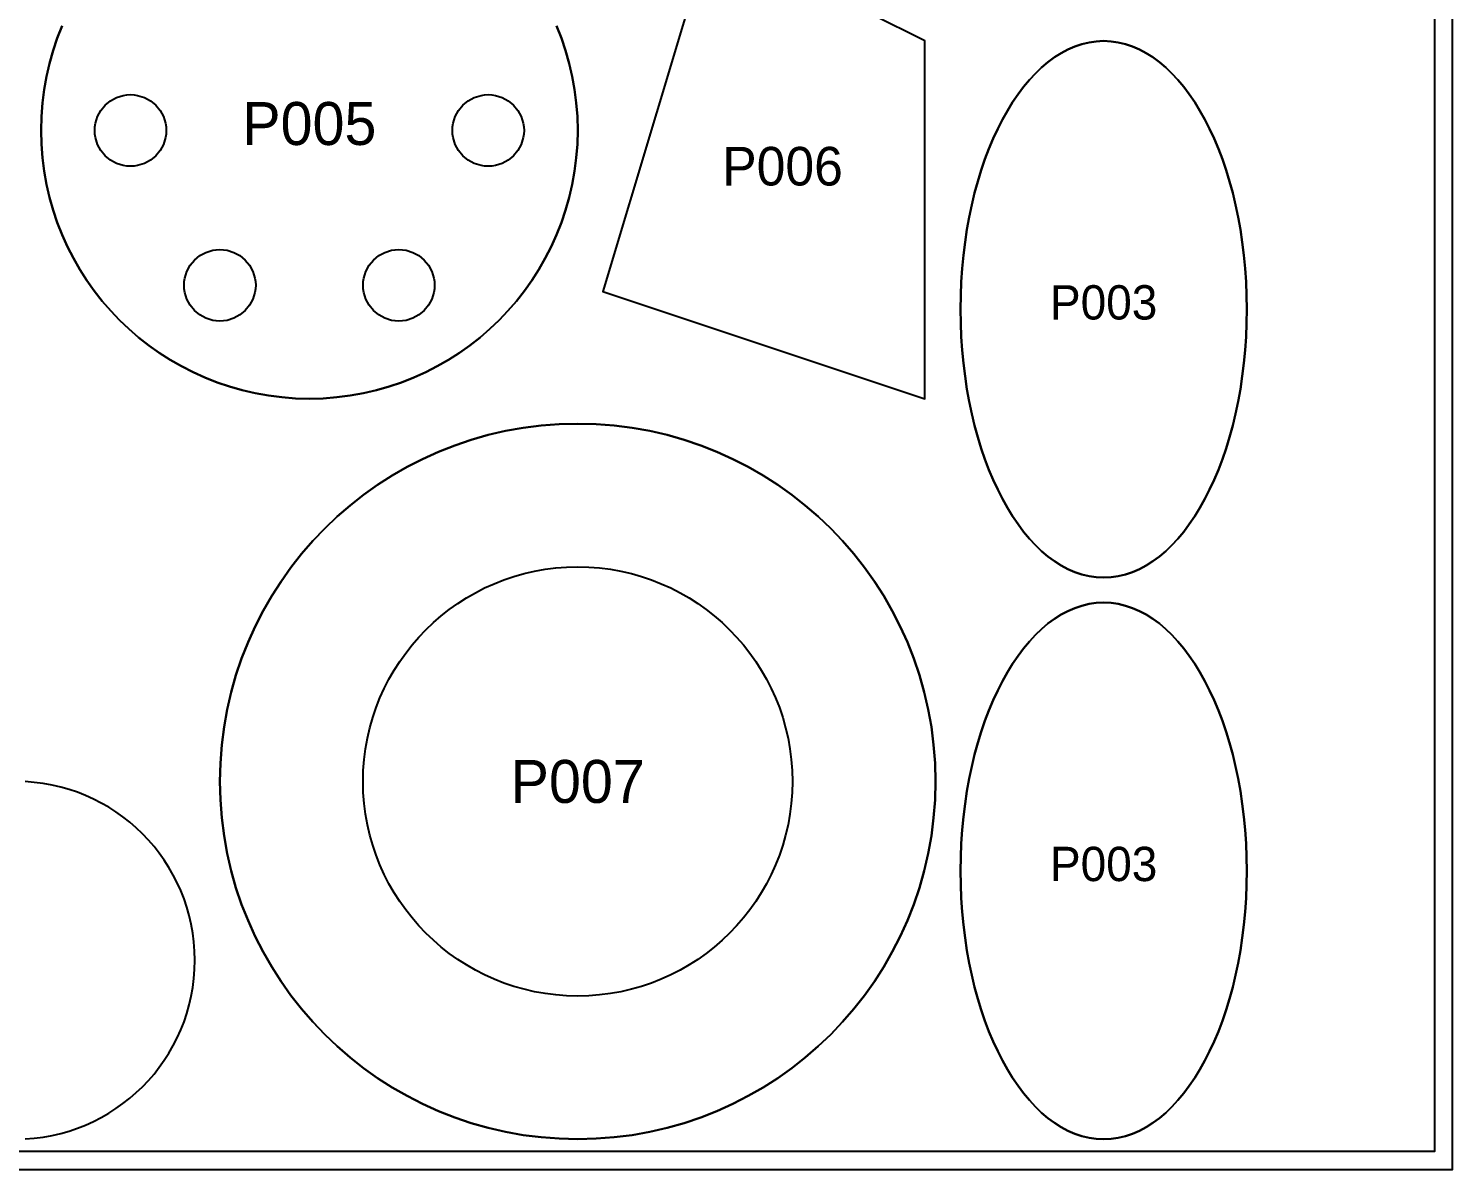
# Model space of a CAD drawing. Header units: millimetres. Extents: x 0 to 1220, y 0 to 2506.
# Drawn here: x 424 to 1220, y 0 to 638 of the extents above; entities that cross this region are included whole.
import ezdxf
from ezdxf.enums import TextEntityAlignment as Align

# ---------------------------------------------------------------- set-up
doc = ezdxf.new("R2010")
doc.units = ezdxf.units.MM
for name, color, linetype in [('CNC_BOUNDARY', 1, 'Continuous'), ('CUT', 7, 'Continuous'), ('ETCH', 2, 'Continuous'), ('OFFCUT', 4, 'Continuous')]:
    doc.layers.add(name, color=color, linetype=linetype)

msp = doc.modelspace()

# ---------------------------------------------------------------- linework, layer by layer
at = {"layer": 'CNC_BOUNDARY'}
msp.add_lwpolyline([(0, 0), (1220, 0), (1220, 2440), (0, 2440)], close=True, dxfattribs=at)
at = {"layer": 'CUT'}
for points in [[(925, 431), (925, 631), (805, 691), (745, 491), (925, 431)], [(1025, 631), (1029.1168, 630.8048), (1033.1795, 630.2256), (1037.1832, 629.2717), (1041.1228, 627.9525), (1044.9932, 626.2776), (1048.7896, 624.2563), (1052.5067, 621.898), (1056.1396, 619.2123), (1059.6833, 616.2084), (1063.1328, 612.8958), (1066.4829, 609.284), (1069.7288, 605.3824), (1072.8653, 601.2003), (1075.8874, 596.7473), (1078.7902, 592.0327), (1081.5685, 587.066), (1084.2174, 581.8566), (1086.7319, 576.4139), (1089.1068, 570.7474), (1091.3373, 564.8664), (1093.4181, 558.7805), (1095.3444, 552.4989), (1097.1111, 546.0312), (1098.7132, 539.3868), (1100.1456, 532.575), (1101.4034, 525.6054), (1102.4814, 518.4873), (1103.3747, 511.2302), (1104.0782, 503.8435), (1104.587, 496.3366), (1104.8959, 488.719), (1105, 481), (1104.8959, 473.281), (1104.587, 465.6634), (1104.0782, 458.1565), (1103.3747, 450.7698), (1102.4814, 443.5127), (1101.4034, 436.3946), (1100.1456, 429.425), (1098.7132, 422.6132), (1097.1111, 415.9688), (1095.3444, 409.5011), (1093.4181, 403.2195), (1091.3373, 397.1336), (1089.1068, 391.2526), (1086.7319, 385.5861), (1084.2174, 380.1434), (1081.5685, 374.934), (1078.7902, 369.9673), (1075.8874, 365.2527), (1072.8653, 360.7997), (1069.7288, 356.6176), (1066.4829, 352.716), (1063.1328, 349.1042), (1059.6833, 345.7916), (1056.1396, 342.7877), (1052.5067, 340.102), (1048.7896, 337.7437), (1044.9932, 335.7224), (1041.1228, 334.0475), (1037.1832, 332.7283), (1033.1795, 331.7744), (1029.1168, 331.1952), (1025, 331), (1020.8832, 331.1952), (1016.8205, 331.7744), (1012.8168, 332.7283), (1008.8772, 334.0475), (1005.0068, 335.7224), (1001.2104, 337.7437), (997.4933, 340.102), (993.8604, 342.7877), (990.3167, 345.7916), (986.8672, 349.1042), (983.5171, 352.716), (980.2712, 356.6176), (977.1347, 360.7997), (974.1126, 365.2527), (971.2098, 369.9673), (968.4315, 374.934), (965.7826, 380.1434), (963.2681, 385.5861), (960.8932, 391.2526), (958.6627, 397.1336), (956.5819, 403.2195), (954.6556, 409.5011), (952.8889, 415.9688), (951.2868, 422.6132), (949.8544, 429.425), (948.5966, 436.3946), (947.5186, 443.5127), (946.6253, 450.7698), (945.9218, 458.1565), (945.413, 465.6634), (945.1041, 473.281), (945, 481), (945.1041, 488.719), (945.413, 496.3366), (945.9218, 503.8435), (946.6253, 511.2302), (947.5186, 518.4873), (948.5966, 525.6054), (949.8544, 532.575), (951.2868, 539.3868), (952.8889, 546.0312), (954.6556, 552.4989), (956.5819, 558.7805), (958.6627, 564.8664), (960.8932, 570.7474), (963.2681, 576.4139), (965.7826, 581.8566), (968.4315, 587.066), (971.2098, 592.0327), (974.1126, 596.7473), (977.1347, 601.2003), (980.2712, 605.3824), (983.5171, 609.284), (986.8672, 612.8958), (990.3167, 616.2084), (993.8604, 619.2123), (997.4933, 621.898), (1001.2104, 624.2563), (1005.0068, 626.2776), (1008.8772, 627.9525), (1012.8168, 629.2717), (1016.8205, 630.2256), (1020.8832, 630.8048), (1025, 631)], [(501, 581), (500.8967, 578.9551), (500.5937, 576.9693), (499.4283, 573.2151), (497.5843, 569.8178), (495.1421, 566.8579), (492.1822, 564.4157), (488.7849, 562.5717), (485.0307, 561.4063), (483.0449, 561.1033), (481, 561), (478.9551, 561.1033), (476.9693, 561.4063), (473.2151, 562.5717), (469.8178, 564.4157), (466.8579, 566.8579), (464.4157, 569.8178), (462.5717, 573.2151), (461.4063, 576.9693), (461.1033, 578.9551), (461, 581), (461.1033, 583.0449), (461.4063, 585.0307), (462.5717, 588.7849), (464.4157, 592.1822), (466.8579, 595.1421), (469.8178, 597.5843), (473.2151, 599.4283), (476.9693, 600.5937), (478.9551, 600.8967), (481, 601), (483.0449, 600.8967), (485.0307, 600.5937), (488.7849, 599.4283), (492.1822, 597.5843), (495.1421, 595.1421), (497.5843, 592.1822), (499.4283, 588.7849), (500.5937, 585.0307), (500.8967, 583.0449), (501, 581)], [(701, 581), (700.8967, 578.9551), (700.5937, 576.9693), (699.4283, 573.2151), (697.5843, 569.8178), (695.1421, 566.8579), (692.1822, 564.4157), (688.7849, 562.5717), (685.0307, 561.4063), (683.0449, 561.1033), (681, 561), (678.9551, 561.1033), (676.9693, 561.4063), (673.2151, 562.5717), (669.8178, 564.4157), (666.8579, 566.8579), (664.4157, 569.8178), (662.5717, 573.2151), (661.4063, 576.9693), (661.1033, 578.9551), (661, 581), (661.1033, 583.0449), (661.4063, 585.0307), (662.5717, 588.7849), (664.4157, 592.1822), (666.8579, 595.1421), (669.8178, 597.5843), (673.2151, 599.4283), (676.9693, 600.5937), (678.9551, 600.8967), (681, 601), (683.0449, 600.8967), (685.0307, 600.5937), (688.7849, 599.4283), (692.1822, 597.5843), (695.1421, 595.1421), (697.5843, 592.1822), (699.4283, 588.7849), (700.5937, 585.0307), (700.8967, 583.0449), (701, 581)], [(551, 494.3975), (550.8967, 492.3526), (550.5937, 490.3668), (549.4283, 486.6126), (547.5843, 483.2153), (545.1421, 480.2553), (542.1822, 477.8131), (538.7849, 475.9692), (535.0307, 474.8038), (533.0449, 474.5007), (531, 474.3975), (528.9551, 474.5007), (526.9693, 474.8038), (523.2151, 475.9692), (519.8178, 477.8131), (516.8579, 480.2553), (514.4157, 483.2153), (512.5717, 486.6126), (511.4063, 490.3668), (511.1033, 492.3526), (511, 494.3975), (511.1033, 496.4423), (511.4063, 498.4282), (512.5717, 502.1824), (514.4157, 505.5796), (516.8579, 508.5396), (519.8178, 510.9818), (523.2151, 512.8258), (526.9693, 513.9911), (528.9551, 514.2942), (531, 514.3975), (533.0449, 514.2942), (535.0307, 513.9911), (538.7849, 512.8258), (542.1822, 510.9818), (545.1421, 508.5396), (547.5843, 505.5796), (549.4283, 502.1824), (550.5937, 498.4282), (550.8967, 496.4423), (551, 494.3975)], [(651, 494.3975), (650.8967, 492.3526), (650.5937, 490.3668), (649.4283, 486.6126), (647.5843, 483.2153), (645.1421, 480.2553), (642.1822, 477.8131), (638.7849, 475.9692), (635.0307, 474.8038), (633.0449, 474.5007), (631, 474.3975), (628.9551, 474.5007), (626.9693, 474.8038), (623.2151, 475.9692), (619.8178, 477.8131), (616.8579, 480.2553), (614.4157, 483.2153), (612.5717, 486.6126), (611.4063, 490.3668), (611.1033, 492.3526), (611, 494.3975), (611.1033, 496.4423), (611.4063, 498.4282), (612.5717, 502.1824), (614.4157, 505.5796), (616.8579, 508.5396), (619.8178, 510.9818), (623.2151, 512.8258), (626.9693, 513.9911), (628.9551, 514.2942), (631, 514.3975), (633.0449, 514.2942), (635.0307, 513.9911), (638.7849, 512.8258), (642.1822, 510.9818), (645.1421, 508.5396), (647.5843, 505.5796), (649.4283, 502.1824), (650.5937, 498.4282), (650.8967, 496.4423), (651, 494.3975)], [(931, 217), (930.7398, 206.708), (929.9674, 196.5512), (928.6956, 186.542), (926.9367, 176.693), (924.7035, 167.0169), (922.0084, 157.5261), (918.8641, 148.2333), (915.283, 139.151), (911.2778, 130.2917), (906.8611, 121.6681), (902.0453, 113.2927), (896.8431, 105.1781), (891.2671, 97.3368), (885.3297, 89.7814), (879.0436, 82.5245), (872.4214, 75.5786), (865.4755, 68.9564), (858.2186, 62.6703), (850.6632, 56.7329), (842.8219, 51.1569), (834.7073, 45.9547), (826.3319, 41.1389), (817.7083, 36.7222), (808.849, 32.717), (799.7667, 29.1359), (790.4739, 25.9916), (780.9831, 23.2965), (771.307, 21.0633), (761.458, 19.3044), (751.4488, 18.0326), (741.292, 17.2602), (731, 17), (720.708, 17.2602), (710.5512, 18.0326), (700.542, 19.3044), (690.693, 21.0633), (681.0169, 23.2965), (671.5261, 25.9916), (662.2333, 29.1359), (653.151, 32.717), (644.2917, 36.7222), (635.6681, 41.1389), (627.2927, 45.9547), (619.1781, 51.1569), (611.3368, 56.7329), (603.7814, 62.6703), (596.5245, 68.9564), (589.5786, 75.5786), (582.9564, 82.5245), (576.6703, 89.7814), (570.7329, 97.3368), (565.1569, 105.1781), (559.9547, 113.2927), (555.1389, 121.6681), (550.7222, 130.2917), (546.717, 139.151), (543.1359, 148.2333), (539.9916, 157.5261), (537.2965, 167.0169), (535.0633, 176.693), (533.3044, 186.542), (532.0326, 196.5512), (531.2602, 206.708), (531, 217), (531.2602, 227.292), (532.0326, 237.4488), (533.3044, 247.458), (535.0633, 257.307), (537.2965, 266.9831), (539.9916, 276.4739), (543.1359, 285.7667), (546.717, 294.849), (550.7222, 303.7083), (555.1389, 312.3319), (559.9547, 320.7073), (565.1569, 328.8219), (570.7329, 336.6632), (576.6703, 344.2186), (582.9564, 351.4755), (589.5786, 358.4214), (596.5245, 365.0436), (603.7814, 371.3297), (611.3368, 377.2671), (619.1781, 382.8431), (627.2927, 388.0453), (635.6681, 392.8611), (644.2917, 397.2778), (653.151, 401.283), (662.2333, 404.8641), (671.5261, 408.0084), (681.0169, 410.7035), (690.693, 412.9367), (700.542, 414.6956), (710.5512, 415.9674), (720.708, 416.7398), (731, 417), (741.292, 416.7398), (751.4488, 415.9674), (761.458, 414.6956), (771.307, 412.9367), (780.9831, 410.7035), (790.4739, 408.0084), (799.7667, 404.8641), (808.849, 401.283), (817.7083, 397.2778), (826.3319, 392.8611), (834.7073, 388.0453), (842.8219, 382.8431), (850.6632, 377.2671), (858.2186, 371.3297), (865.4755, 365.0436), (872.4214, 358.4214), (879.0436, 351.4755), (885.3297, 344.2186), (891.2671, 336.6632), (896.8431, 328.8219), (902.0453, 320.7073), (906.8611, 312.3319), (911.2778, 303.7083), (915.283, 294.849), (918.8641, 285.7667), (922.0084, 276.4739), (924.7035, 266.9831), (926.9367, 257.307), (928.6956, 247.458), (929.9674, 237.4488), (930.7398, 227.292), (931, 217)], [(851, 217), (850.8439, 210.8248), (850.3805, 204.7307), (849.6173, 198.7252), (848.562, 192.8158), (847.2221, 187.0101), (845.605, 181.3157), (843.7184, 175.74), (841.5698, 170.2906), (839.1667, 164.975), (836.5166, 159.8009), (833.6272, 154.7756), (830.5059, 149.9069), (827.1603, 145.2021), (823.5978, 140.6689), (819.8262, 136.3147), (815.8528, 132.1472), (811.6853, 128.1738), (807.3311, 124.4022), (802.7979, 120.8397), (798.0931, 117.4941), (793.2244, 114.3728), (788.1991, 111.4834), (783.025, 108.8333), (777.7094, 106.4302), (772.26, 104.2816), (766.6843, 102.395), (760.9899, 100.7779), (755.1842, 99.438), (749.2748, 98.3827), (743.2693, 97.6195), (737.1752, 97.1561), (731, 97), (724.8248, 97.1561), (718.7307, 97.6195), (712.7252, 98.3827), (706.8158, 99.438), (701.0101, 100.7779), (695.3157, 102.395), (689.74, 104.2816), (684.2906, 106.4302), (678.975, 108.8333), (673.8009, 111.4834), (668.7756, 114.3728), (663.9069, 117.4941), (659.2021, 120.8397), (654.6689, 124.4022), (650.3147, 128.1738), (646.1472, 132.1472), (642.1738, 136.3147), (638.4022, 140.6689), (634.8397, 145.2021), (631.4941, 149.9069), (628.3728, 154.7756), (625.4834, 159.8009), (622.8333, 164.975), (620.4302, 170.2906), (618.2816, 175.74), (616.395, 181.3157), (614.7779, 187.0101), (613.438, 192.8158), (612.3827, 198.7252), (611.6195, 204.7307), (611.1561, 210.8248), (611, 217), (611.1561, 223.1752), (611.6195, 229.2693), (612.3827, 235.2748), (613.438, 241.1842), (614.7779, 246.9899), (616.395, 252.6843), (618.2816, 258.26), (620.4302, 263.7094), (622.8333, 269.025), (625.4834, 274.1991), (628.3728, 279.2244), (631.4941, 284.0931), (634.8397, 288.7979), (638.4022, 293.3311), (642.1738, 297.6853), (646.1472, 301.8528), (650.3147, 305.8262), (654.6689, 309.5978), (659.2021, 313.1603), (663.9069, 316.5059), (668.7756, 319.6272), (673.8009, 322.5166), (678.975, 325.1667), (684.2906, 327.5698), (689.74, 329.7184), (695.3157, 331.605), (701.0101, 333.2221), (706.8158, 334.562), (712.7252, 335.6173), (718.7307, 336.3805), (724.8248, 336.8439), (731, 337), (737.1752, 336.8439), (743.2693, 336.3805), (749.2748, 335.6173), (755.1842, 334.562), (760.9899, 333.2221), (766.6843, 331.605), (772.26, 329.7184), (777.7094, 327.5698), (783.025, 325.1667), (788.1991, 322.5166), (793.2244, 319.6272), (798.0931, 316.5059), (802.7979, 313.1603), (807.3311, 309.5978), (811.6853, 305.8262), (815.8528, 301.8528), (819.8262, 297.6853), (823.5978, 293.3311), (827.1603, 288.7979), (830.5059, 284.0931), (833.6272, 279.2244), (836.5166, 274.1991), (839.1667, 269.025), (841.5698, 263.7094), (843.7184, 258.26), (845.605, 252.6843), (847.2221, 246.9899), (848.562, 241.1842), (849.6173, 235.2748), (850.3805, 229.2693), (850.8439, 223.1752), (851, 217)], [(1025, 317), (1029.1168, 316.8048), (1033.1795, 316.2256), (1037.1832, 315.2717), (1041.1228, 313.9525), (1044.9932, 312.2776), (1048.7896, 310.2563), (1052.5067, 307.898), (1056.1396, 305.2123), (1059.6833, 302.2084), (1063.1328, 298.8958), (1066.4829, 295.284), (1069.7288, 291.3824), (1072.8653, 287.2003), (1075.8874, 282.7473), (1078.7902, 278.0327), (1081.5685, 273.066), (1084.2174, 267.8566), (1086.7319, 262.4139), (1089.1068, 256.7474), (1091.3373, 250.8664), (1093.4181, 244.7805), (1095.3444, 238.4989), (1097.1111, 232.0312), (1098.7132, 225.3868), (1100.1456, 218.575), (1101.4034, 211.6054), (1102.4814, 204.4873), (1103.3747, 197.2302), (1104.0782, 189.8435), (1104.587, 182.3366), (1104.8959, 174.719), (1105, 167), (1104.8959, 159.281), (1104.587, 151.6634), (1104.0782, 144.1565), (1103.3747, 136.7698), (1102.4814, 129.5127), (1101.4034, 122.3946), (1100.1456, 115.425), (1098.7132, 108.6132), (1097.1111, 101.9688), (1095.3444, 95.5011), (1093.4181, 89.2195), (1091.3373, 83.1336), (1089.1068, 77.2526), (1086.7319, 71.5861), (1084.2174, 66.1434), (1081.5685, 60.934), (1078.7902, 55.9673), (1075.8874, 51.2527), (1072.8653, 46.7997), (1069.7288, 42.6176), (1066.4829, 38.716), (1063.1328, 35.1042), (1059.6833, 31.7916), (1056.1396, 28.7877), (1052.5067, 26.102), (1048.7896, 23.7437), (1044.9932, 21.7224), (1041.1228, 20.0475), (1037.1832, 18.7283), (1033.1795, 17.7744), (1029.1168, 17.1952), (1025, 17), (1020.8832, 17.1952), (1016.8205, 17.7744), (1012.8168, 18.7283), (1008.8772, 20.0475), (1005.0068, 21.7224), (1001.2104, 23.7437), (997.4933, 26.102), (993.8604, 28.7877), (990.3167, 31.7916), (986.8672, 35.1042), (983.5171, 38.716), (980.2712, 42.6176), (977.1347, 46.7997), (974.1126, 51.2527), (971.2098, 55.9673), (968.4315, 60.934), (965.7826, 66.1434), (963.2681, 71.5861), (960.8932, 77.2526), (958.6627, 83.1336), (956.5819, 89.2195), (954.6556, 95.5011), (952.8889, 101.9688), (951.2868, 108.6132), (949.8544, 115.425), (948.5966, 122.3946), (947.5186, 129.5127), (946.6253, 136.7698), (945.9218, 144.1565), (945.413, 151.6634), (945.1041, 159.281), (945, 167), (945.1041, 174.719), (945.413, 182.3366), (945.9218, 189.8435), (946.6253, 197.2302), (947.5186, 204.4873), (948.5966, 211.6054), (949.8544, 218.575), (951.2868, 225.3868), (952.8889, 232.0312), (954.6556, 238.4989), (956.5819, 244.7805), (958.6627, 250.8664), (960.8932, 256.7474), (963.2681, 262.4139), (965.7826, 267.8566), (968.4315, 273.066), (971.2098, 278.0327), (974.1126, 282.7473), (977.1347, 287.2003), (980.2712, 291.3824), (983.5171, 295.284), (986.8672, 298.8958), (990.3167, 302.2084), (993.8604, 305.2123), (997.4933, 307.898), (1001.2104, 310.2563), (1005.0068, 312.2776), (1008.8772, 313.9525), (1012.8168, 315.2717), (1016.8205, 316.2256), (1020.8832, 316.8048), (1025, 317)]]:
    msp.add_lwpolyline(points, close=True, dxfattribs=at)
for points in [[(719.2123, 639.3868), (721.898, 632.575), (724.2563, 625.6054), (726.2776, 618.4873), (727.9525, 611.2302), (729.2717, 603.8435), (730.2256, 596.3366), (730.8048, 588.719), (731, 581), (731, 581), (730.8048, 573.281), (730.2256, 565.6634), (729.2717, 558.1565), (727.9525, 550.7698), (726.2776, 543.5127), (724.2563, 536.3946), (721.898, 529.425), (719.2123, 522.6132), (716.2084, 515.9688), (712.8958, 509.5011), (709.284, 503.2195), (705.3824, 497.1336), (701.2003, 491.2526), (696.7473, 485.5861), (692.0327, 480.1434), (687.066, 474.934), (681.8566, 469.9673), (676.4139, 465.2527), (670.7474, 460.7997), (664.8664, 456.6176), (658.7805, 452.716), (652.4989, 449.1042), (646.0312, 445.7916), (639.3868, 442.7877), (632.575, 440.102), (625.6054, 437.7437), (618.4873, 435.7224), (611.2302, 434.0475), (603.8435, 432.7283), (596.3366, 431.7744), (588.719, 431.1952), (581, 431), (573.281, 431.1952), (565.6634, 431.7744), (558.1565, 432.7283), (550.7698, 434.0475), (543.5127, 435.7224), (536.3946, 437.7437), (529.425, 440.102), (522.6132, 442.7877), (515.9688, 445.7916), (509.5011, 449.1042), (503.2195, 452.716), (497.1336, 456.6176), (491.2526, 460.7997), (485.5861, 465.2527), (480.1434, 469.9673), (474.934, 474.934), (469.9673, 480.1434), (465.2527, 485.5861), (460.7997, 491.2526), (456.6176, 497.1336), (452.716, 503.2195), (449.1042, 509.5011), (445.7916, 515.9688), (442.7877, 522.6132), (440.102, 529.425), (437.7437, 536.3946), (435.7224, 543.5127), (434.0475, 550.7698), (432.7283, 558.1565), (431.7744, 565.6634), (431.1952, 573.281), (431, 581), (431.1952, 588.719), (431.7744, 596.3366), (432.7283, 603.8435), (434.0475, 611.2302), (435.7224, 618.4873), (437.7437, 625.6054), (440.102, 632.575), (442.7877, 639.3868)], [(422.146, 17.1301), (427.2244, 17.5163), (432.229, 18.1522), (437.1535, 19.0316), (441.9916, 20.1483), (446.7369, 21.4958), (451.3834, 23.068), (455.9245, 24.8585), (460.3541, 26.8611), (464.6659, 29.0695), (468.8536, 31.4773), (472.911, 34.0784), (476.8316, 36.8665), (480.6093, 39.8351), (484.2377, 42.9782), (487.7107, 46.2893), (491.0218, 49.7623), (494.1649, 53.3907), (497.1335, 57.1684), (499.9216, 61.089), (502.5227, 65.1464), (504.9305, 69.3341), (507.1389, 73.6459), (509.1415, 78.0755), (510.932, 82.6166), (512.5042, 87.2631), (513.8517, 92.0084), (514.9684, 96.8465), (515.8478, 101.771), (516.4837, 106.7756), (516.8699, 111.854), (517, 117), (516.8699, 122.146), (516.4837, 127.2244), (515.8478, 132.229), (514.9684, 137.1535), (513.8517, 141.9916), (512.5042, 146.7369), (510.932, 151.3834), (509.1415, 155.9245), (507.1389, 160.3541), (504.9305, 164.6659), (502.5227, 168.8536), (499.9216, 172.911), (497.1335, 176.8316), (494.1649, 180.6093), (491.0218, 184.2377), (487.7107, 187.7107), (484.2377, 191.0218), (480.6093, 194.1649), (476.8316, 197.1335), (472.911, 199.9216), (468.8536, 202.5227), (464.6659, 204.9305), (460.3541, 207.1389), (455.9245, 209.1415), (451.3834, 210.932), (446.7369, 212.5042), (441.9916, 213.8517), (437.1535, 214.9684), (432.229, 215.8478), (427.2244, 216.4837), (422.146, 216.8699)]]:
    msp.add_lwpolyline(points, dxfattribs=at)
at = {"layer": 'OFFCUT'}
for points in [[(10, 10), (10, 2430), (1210, 2430), (1210, 10), (10, 10)], [(805, 691), (745, 491), (925, 431), (925, 631), (805, 691)], [(805, 691), (745, 491), (925, 431), (925, 631), (805, 691)], [(1037.1832, 629.2717), (1033.1795, 630.2256), (1029.1168, 630.8048), (1025, 631), (1020.8832, 630.8048), (1016.8205, 630.2256), (1012.8168, 629.2717), (1008.8772, 627.9525), (1005.0068, 626.2776), (1001.2104, 624.2563), (997.4933, 621.898), (993.8604, 619.2123), (990.3167, 616.2084), (986.8672, 612.8958), (983.5171, 609.284), (980.2712, 605.3824), (977.1347, 601.2003), (974.1126, 596.7473), (971.2098, 592.0327), (968.4315, 587.066), (965.7826, 581.8566), (963.2681, 576.4139), (960.8932, 570.7474), (958.6627, 564.8664), (956.5819, 558.7805), (954.6556, 552.4989), (952.8889, 546.0312), (951.2868, 539.3868), (949.8544, 532.575), (948.5966, 525.6054), (947.5186, 518.4873), (946.6253, 511.2302), (945.9218, 503.8435), (945.413, 496.3366), (945.1041, 488.719), (945, 481), (945.1041, 473.281), (945.413, 465.6634), (945.9218, 458.1565), (946.6253, 450.7698), (947.5186, 443.5127), (948.5966, 436.3946), (949.8544, 429.425), (951.2868, 422.6132), (952.8889, 415.9688), (954.6556, 409.5011), (956.5819, 403.2195), (958.6627, 397.1336), (960.8932, 391.2526), (963.2681, 385.5861), (965.7826, 380.1434), (968.4315, 374.934), (971.2098, 369.9673), (974.1126, 365.2527), (977.1347, 360.7997), (980.2712, 356.6176), (983.5171, 352.716), (986.8672, 349.1042), (990.3167, 345.7916), (993.8604, 342.7877), (997.4933, 340.102), (1001.2104, 337.7437), (1005.0068, 335.7224), (1008.8772, 334.0475), (1012.8168, 332.7283), (1016.8205, 331.7744), (1020.8832, 331.1952), (1025, 331), (1029.1168, 331.1952), (1033.1795, 331.7744), (1037.1832, 332.7283), (1041.1228, 334.0475), (1044.9932, 335.7224), (1048.7896, 337.7437), (1052.5067, 340.102), (1056.1396, 342.7877), (1059.6833, 345.7916), (1063.1328, 349.1042), (1066.4829, 352.716), (1069.7288, 356.6176), (1072.8653, 360.7997), (1075.8874, 365.2527), (1078.7902, 369.9673), (1081.5685, 374.934), (1084.2174, 380.1434), (1086.7319, 385.5861), (1089.1068, 391.2526), (1091.3373, 397.1336), (1093.4181, 403.2195), (1095.3444, 409.5011), (1097.1111, 415.9688), (1098.7132, 422.6132), (1100.1456, 429.425), (1101.4034, 436.3946), (1102.4814, 443.5127), (1103.3747, 450.7698), (1104.0782, 458.1565), (1104.587, 465.6634), (1104.8959, 473.281), (1105, 481), (1104.8959, 488.719), (1104.587, 496.3366), (1104.0782, 503.8435), (1103.3747, 511.2302), (1102.4814, 518.4873), (1101.4034, 525.6054), (1100.1456, 532.575), (1098.7132, 539.3868), (1097.1111, 546.0312), (1095.3444, 552.4989), (1093.4181, 558.7805), (1091.3373, 564.8664), (1089.1068, 570.7474), (1086.7319, 576.4139), (1084.2174, 581.8566), (1081.5685, 587.066), (1078.7902, 592.0327), (1075.8874, 596.7473), (1072.8653, 601.2003), (1069.7288, 605.3824), (1066.4829, 609.284), (1063.1328, 612.8958), (1059.6833, 616.2084), (1056.1396, 619.2123), (1052.5067, 621.898), (1048.7896, 624.2563), (1044.9932, 626.2776), (1041.1228, 627.9525), (1037.1832, 629.2717)], [(1037.1832, 629.2717), (1033.1795, 630.2256), (1029.1168, 630.8048), (1025, 631), (1020.8832, 630.8048), (1016.8205, 630.2256), (1012.8168, 629.2717), (1008.8772, 627.9525), (1005.0068, 626.2776), (1001.2104, 624.2563), (997.4933, 621.898), (993.8604, 619.2123), (990.3167, 616.2084), (986.8672, 612.8958), (983.5171, 609.284), (980.2712, 605.3824), (977.1347, 601.2003), (974.1126, 596.7473), (971.2098, 592.0327), (968.4315, 587.066), (965.7826, 581.8566), (963.2681, 576.4139), (960.8932, 570.7474), (958.6627, 564.8664), (956.5819, 558.7805), (954.6556, 552.4989), (952.8889, 546.0312), (951.2868, 539.3868), (949.8544, 532.575), (948.5966, 525.6054), (947.5186, 518.4873), (946.6253, 511.2302), (945.9218, 503.8435), (945.413, 496.3366), (945.1041, 488.719), (945, 481), (945.1041, 473.281), (945.413, 465.6634), (945.9218, 458.1565), (946.6253, 450.7698), (947.5186, 443.5127), (948.5966, 436.3946), (949.8544, 429.425), (951.2868, 422.6132), (952.8889, 415.9688), (954.6556, 409.5011), (956.5819, 403.2195), (958.6627, 397.1336), (960.8932, 391.2526), (963.2681, 385.5861), (965.7826, 380.1434), (968.4315, 374.934), (971.2098, 369.9673), (974.1126, 365.2527), (977.1347, 360.7997), (980.2712, 356.6176), (983.5171, 352.716), (986.8672, 349.1042), (990.3167, 345.7916), (993.8604, 342.7877), (997.4933, 340.102), (1001.2104, 337.7437), (1005.0068, 335.7224), (1008.8772, 334.0475), (1012.8168, 332.7283), (1016.8205, 331.7744), (1020.8832, 331.1952), (1025, 331), (1029.1168, 331.1952), (1033.1795, 331.7744), (1037.1832, 332.7283), (1041.1228, 334.0475), (1044.9932, 335.7224), (1048.7896, 337.7437), (1052.5067, 340.102), (1056.1396, 342.7877), (1059.6833, 345.7916), (1063.1328, 349.1042), (1066.4829, 352.716), (1069.7288, 356.6176), (1072.8653, 360.7997), (1075.8874, 365.2527), (1078.7902, 369.9673), (1081.5685, 374.934), (1084.2174, 380.1434), (1086.7319, 385.5861), (1089.1068, 391.2526), (1091.3373, 397.1336), (1093.4181, 403.2195), (1095.3444, 409.5011), (1097.1111, 415.9688), (1098.7132, 422.6132), (1100.1456, 429.425), (1101.4034, 436.3946), (1102.4814, 443.5127), (1103.3747, 450.7698), (1104.0782, 458.1565), (1104.587, 465.6634), (1104.8959, 473.281), (1105, 481), (1104.8959, 488.719), (1104.587, 496.3366), (1104.0782, 503.8435), (1103.3747, 511.2302), (1102.4814, 518.4873), (1101.4034, 525.6054), (1100.1456, 532.575), (1098.7132, 539.3868), (1097.1111, 546.0312), (1095.3444, 552.4989), (1093.4181, 558.7805), (1091.3373, 564.8664), (1089.1068, 570.7474), (1086.7319, 576.4139), (1084.2174, 581.8566), (1081.5685, 587.066), (1078.7902, 592.0327), (1075.8874, 596.7473), (1072.8653, 601.2003), (1069.7288, 605.3824), (1066.4829, 609.284), (1063.1328, 612.8958), (1059.6833, 616.2084), (1056.1396, 619.2123), (1052.5067, 621.898), (1048.7896, 624.2563), (1044.9932, 626.2776), (1041.1228, 627.9525), (1037.1832, 629.2717)], [(929.9674, 196.5512), (930.7398, 206.708), (931, 217), (930.7398, 227.292), (929.9674, 237.4488), (928.6956, 247.458), (926.9367, 257.307), (924.7035, 266.9831), (922.0084, 276.4739), (918.8641, 285.7667), (915.283, 294.849), (911.2778, 303.7083), (906.8611, 312.3319), (902.0453, 320.7073), (896.8431, 328.8219), (891.2671, 336.6632), (885.3297, 344.2186), (879.0436, 351.4755), (872.4214, 358.4214), (865.4755, 365.0436), (858.2186, 371.3297), (850.6632, 377.2671), (842.8219, 382.8431), (834.7073, 388.0453), (826.3319, 392.8611), (817.7083, 397.2778), (808.849, 401.283), (799.7667, 404.8641), (790.4739, 408.0084), (780.9831, 410.7035), (771.307, 412.9367), (761.458, 414.6956), (751.4488, 415.9674), (741.292, 416.7398), (731, 417), (720.708, 416.7398), (710.5512, 415.9674), (700.542, 414.6956), (690.693, 412.9367), (681.0169, 410.7035), (671.5261, 408.0084), (662.2333, 404.8641), (653.151, 401.283), (644.2917, 397.2778), (635.6681, 392.8611), (627.2927, 388.0453), (619.1781, 382.8431), (611.3368, 377.2671), (603.7814, 371.3297), (596.5245, 365.0436), (589.5786, 358.4214), (582.9564, 351.4755), (576.6703, 344.2186), (570.7329, 336.6632), (565.1569, 328.8219), (559.9547, 320.7073), (555.1389, 312.3319), (550.7222, 303.7083), (546.717, 294.849), (543.1359, 285.7667), (539.9916, 276.4739), (537.2965, 266.9831), (535.0633, 257.307), (533.3044, 247.458), (532.0326, 237.4488), (531.2602, 227.292), (531, 217), (531.2602, 206.708), (532.0326, 196.5512), (533.3044, 186.542), (535.0633, 176.693), (537.2965, 167.0169), (539.9916, 157.5261), (543.1359, 148.2333), (546.717, 139.151), (550.7222, 130.2917), (555.1389, 121.6681), (559.9547, 113.2927), (565.1569, 105.1781), (570.7329, 97.3368), (576.6703, 89.7814), (582.9564, 82.5245), (589.5786, 75.5786), (596.5245, 68.9564), (603.7814, 62.6703), (611.3368, 56.7329), (619.1781, 51.1569), (627.2927, 45.9547), (635.6681, 41.1389), (644.2917, 36.7222), (653.151, 32.717), (662.2333, 29.1359), (671.5261, 25.9916), (681.0169, 23.2965), (690.693, 21.0633), (700.542, 19.3044), (710.5512, 18.0326), (720.708, 17.2602), (731, 17), (741.292, 17.2602), (751.4488, 18.0326), (761.458, 19.3044), (771.307, 21.0633), (780.9831, 23.2965), (790.4739, 25.9916), (799.7667, 29.1359), (808.849, 32.717), (817.7083, 36.7222), (826.3319, 41.1389), (834.7073, 45.9547), (842.8219, 51.1569), (850.6632, 56.7329), (858.2186, 62.6703), (865.4755, 68.9564), (872.4214, 75.5786), (879.0436, 82.5245), (885.3297, 89.7814), (891.2671, 97.3368), (896.8431, 105.1781), (902.0453, 113.2927), (906.8611, 121.6681), (911.2778, 130.2917), (915.283, 139.151), (918.8641, 148.2333), (922.0084, 157.5261), (924.7035, 167.0169), (926.9367, 176.693), (928.6956, 186.542), (929.9674, 196.5512)], [(929.9674, 196.5512), (930.7398, 206.708), (931, 217), (930.7398, 227.292), (929.9674, 237.4488), (928.6956, 247.458), (926.9367, 257.307), (924.7035, 266.9831), (922.0084, 276.4739), (918.8641, 285.7667), (915.283, 294.849), (911.2778, 303.7083), (906.8611, 312.3319), (902.0453, 320.7073), (896.8431, 328.8219), (891.2671, 336.6632), (885.3297, 344.2186), (879.0436, 351.4755), (872.4214, 358.4214), (865.4755, 365.0436), (858.2186, 371.3297), (850.6632, 377.2671), (842.8219, 382.8431), (834.7073, 388.0453), (826.3319, 392.8611), (817.7083, 397.2778), (808.849, 401.283), (799.7667, 404.8641), (790.4739, 408.0084), (780.9831, 410.7035), (771.307, 412.9367), (761.458, 414.6956), (751.4488, 415.9674), (741.292, 416.7398), (731, 417), (720.708, 416.7398), (710.5512, 415.9674), (700.542, 414.6956), (690.693, 412.9367), (681.0169, 410.7035), (671.5261, 408.0084), (662.2333, 404.8641), (653.151, 401.283), (644.2917, 397.2778), (635.6681, 392.8611), (627.2927, 388.0453), (619.1781, 382.8431), (611.3368, 377.2671), (603.7814, 371.3297), (596.5245, 365.0436), (589.5786, 358.4214), (582.9564, 351.4755), (576.6703, 344.2186), (570.7329, 336.6632), (565.1569, 328.8219), (559.9547, 320.7073), (555.1389, 312.3319), (550.7222, 303.7083), (546.717, 294.849), (543.1359, 285.7667), (539.9916, 276.4739), (537.2965, 266.9831), (535.0633, 257.307), (533.3044, 247.458), (532.0326, 237.4488), (531.2602, 227.292), (531, 217), (531.2602, 206.708), (532.0326, 196.5512), (533.3044, 186.542), (535.0633, 176.693), (537.2965, 167.0169), (539.9916, 157.5261), (543.1359, 148.2333), (546.717, 139.151), (550.7222, 130.2917), (555.1389, 121.6681), (559.9547, 113.2927), (565.1569, 105.1781), (570.7329, 97.3368), (576.6703, 89.7814), (582.9564, 82.5245), (589.5786, 75.5786), (596.5245, 68.9564), (603.7814, 62.6703), (611.3368, 56.7329), (619.1781, 51.1569), (627.2927, 45.9547), (635.6681, 41.1389), (644.2917, 36.7222), (653.151, 32.717), (662.2333, 29.1359), (671.5261, 25.9916), (681.0169, 23.2965), (690.693, 21.0633), (700.542, 19.3044), (710.5512, 18.0326), (720.708, 17.2602), (731, 17), (741.292, 17.2602), (751.4488, 18.0326), (761.458, 19.3044), (771.307, 21.0633), (780.9831, 23.2965), (790.4739, 25.9916), (799.7667, 29.1359), (808.849, 32.717), (817.7083, 36.7222), (826.3319, 41.1389), (834.7073, 45.9547), (842.8219, 51.1569), (850.6632, 56.7329), (858.2186, 62.6703), (865.4755, 68.9564), (872.4214, 75.5786), (879.0436, 82.5245), (885.3297, 89.7814), (891.2671, 97.3368), (896.8431, 105.1781), (902.0453, 113.2927), (906.8611, 121.6681), (911.2778, 130.2917), (915.283, 139.151), (918.8641, 148.2333), (922.0084, 157.5261), (924.7035, 167.0169), (926.9367, 176.693), (928.6956, 186.542), (929.9674, 196.5512)], [(1033.1795, 316.2256), (1029.1168, 316.8048), (1025, 317), (1020.8832, 316.8048), (1016.8205, 316.2256), (1012.8168, 315.2717), (1008.8772, 313.9525), (1005.0068, 312.2776), (1001.2104, 310.2563), (997.4933, 307.898), (993.8604, 305.2123), (990.3167, 302.2084), (986.8672, 298.8958), (983.5171, 295.284), (980.2712, 291.3824), (977.1347, 287.2003), (974.1126, 282.7473), (971.2098, 278.0327), (968.4315, 273.066), (965.7826, 267.8566), (963.2681, 262.4139), (960.8932, 256.7474), (958.6627, 250.8664), (956.5819, 244.7805), (954.6556, 238.4989), (952.8889, 232.0312), (951.2868, 225.3868), (949.8544, 218.575), (948.5966, 211.6054), (947.5186, 204.4873), (946.6253, 197.2302), (945.9218, 189.8435), (945.413, 182.3366), (945.1041, 174.719), (945, 167), (945.1041, 159.281), (945.413, 151.6634), (945.9218, 144.1565), (946.6253, 136.7698), (947.5186, 129.5127), (948.5966, 122.3946), (949.8544, 115.425), (951.2868, 108.6132), (952.8889, 101.9688), (954.6556, 95.5011), (956.5819, 89.2195), (958.6627, 83.1336), (960.8932, 77.2526), (963.2681, 71.5861), (965.7826, 66.1434), (968.4315, 60.934), (971.2098, 55.9673), (974.1126, 51.2527), (977.1347, 46.7997), (980.2712, 42.6176), (983.5171, 38.716), (986.8672, 35.1042), (990.3167, 31.7916), (993.8604, 28.7877), (997.4933, 26.102), (1001.2104, 23.7437), (1005.0068, 21.7224), (1008.8772, 20.0475), (1012.8168, 18.7283), (1016.8205, 17.7744), (1020.8832, 17.1952), (1025, 17), (1029.1168, 17.1952), (1033.1795, 17.7744), (1037.1832, 18.7283), (1041.1228, 20.0475), (1044.9932, 21.7224), (1048.7896, 23.7437), (1052.5067, 26.102), (1056.1396, 28.7877), (1059.6833, 31.7916), (1063.1328, 35.1042), (1066.4829, 38.716), (1069.7288, 42.6176), (1072.8653, 46.7997), (1075.8874, 51.2527), (1078.7902, 55.9673), (1081.5685, 60.934), (1084.2174, 66.1434), (1086.7319, 71.5861), (1089.1068, 77.2526), (1091.3373, 83.1336), (1093.4181, 89.2195), (1095.3444, 95.5011), (1097.1111, 101.9688), (1098.7132, 108.6132), (1100.1456, 115.425), (1101.4034, 122.3946), (1102.4814, 129.5127), (1103.3747, 136.7698), (1104.0782, 144.1565), (1104.587, 151.6634), (1104.8959, 159.281), (1105, 167), (1104.8959, 174.719), (1104.587, 182.3366), (1104.0782, 189.8435), (1103.3747, 197.2302), (1102.4814, 204.4873), (1101.4034, 211.6054), (1100.1456, 218.575), (1098.7132, 225.3868), (1097.1111, 232.0312), (1095.3444, 238.4989), (1093.4181, 244.7805), (1091.3373, 250.8664), (1089.1068, 256.7474), (1086.7319, 262.4139), (1084.2174, 267.8566), (1081.5685, 273.066), (1078.7902, 278.0327), (1075.8874, 282.7473), (1072.8653, 287.2003), (1069.7288, 291.3824), (1066.4829, 295.284), (1063.1328, 298.8958), (1059.6833, 302.2084), (1056.1396, 305.2123), (1052.5067, 307.898), (1048.7896, 310.2563), (1044.9932, 312.2776), (1041.1228, 313.9525), (1037.1832, 315.2717), (1033.1795, 316.2256)], [(1033.1795, 316.2256), (1029.1168, 316.8048), (1025, 317), (1020.8832, 316.8048), (1016.8205, 316.2256), (1012.8168, 315.2717), (1008.8772, 313.9525), (1005.0068, 312.2776), (1001.2104, 310.2563), (997.4933, 307.898), (993.8604, 305.2123), (990.3167, 302.2084), (986.8672, 298.8958), (983.5171, 295.284), (980.2712, 291.3824), (977.1347, 287.2003), (974.1126, 282.7473), (971.2098, 278.0327), (968.4315, 273.066), (965.7826, 267.8566), (963.2681, 262.4139), (960.8932, 256.7474), (958.6627, 250.8664), (956.5819, 244.7805), (954.6556, 238.4989), (952.8889, 232.0312), (951.2868, 225.3868), (949.8544, 218.575), (948.5966, 211.6054), (947.5186, 204.4873), (946.6253, 197.2302), (945.9218, 189.8435), (945.413, 182.3366), (945.1041, 174.719), (945, 167), (945.1041, 159.281), (945.413, 151.6634), (945.9218, 144.1565), (946.6253, 136.7698), (947.5186, 129.5127), (948.5966, 122.3946), (949.8544, 115.425), (951.2868, 108.6132), (952.8889, 101.9688), (954.6556, 95.5011), (956.5819, 89.2195), (958.6627, 83.1336), (960.8932, 77.2526), (963.2681, 71.5861), (965.7826, 66.1434), (968.4315, 60.934), (971.2098, 55.9673), (974.1126, 51.2527), (977.1347, 46.7997), (980.2712, 42.6176), (983.5171, 38.716), (986.8672, 35.1042), (990.3167, 31.7916), (993.8604, 28.7877), (997.4933, 26.102), (1001.2104, 23.7437), (1005.0068, 21.7224), (1008.8772, 20.0475), (1012.8168, 18.7283), (1016.8205, 17.7744), (1020.8832, 17.1952), (1025, 17), (1029.1168, 17.1952), (1033.1795, 17.7744), (1037.1832, 18.7283), (1041.1228, 20.0475), (1044.9932, 21.7224), (1048.7896, 23.7437), (1052.5067, 26.102), (1056.1396, 28.7877), (1059.6833, 31.7916), (1063.1328, 35.1042), (1066.4829, 38.716), (1069.7288, 42.6176), (1072.8653, 46.7997), (1075.8874, 51.2527), (1078.7902, 55.9673), (1081.5685, 60.934), (1084.2174, 66.1434), (1086.7319, 71.5861), (1089.1068, 77.2526), (1091.3373, 83.1336), (1093.4181, 89.2195), (1095.3444, 95.5011), (1097.1111, 101.9688), (1098.7132, 108.6132), (1100.1456, 115.425), (1101.4034, 122.3946), (1102.4814, 129.5127), (1103.3747, 136.7698), (1104.0782, 144.1565), (1104.587, 151.6634), (1104.8959, 159.281), (1105, 167), (1104.8959, 174.719), (1104.587, 182.3366), (1104.0782, 189.8435), (1103.3747, 197.2302), (1102.4814, 204.4873), (1101.4034, 211.6054), (1100.1456, 218.575), (1098.7132, 225.3868), (1097.1111, 232.0312), (1095.3444, 238.4989), (1093.4181, 244.7805), (1091.3373, 250.8664), (1089.1068, 256.7474), (1086.7319, 262.4139), (1084.2174, 267.8566), (1081.5685, 273.066), (1078.7902, 278.0327), (1075.8874, 282.7473), (1072.8653, 287.2003), (1069.7288, 291.3824), (1066.4829, 295.284), (1063.1328, 298.8958), (1059.6833, 302.2084), (1056.1396, 305.2123), (1052.5067, 307.898), (1048.7896, 310.2563), (1044.9932, 312.2776), (1041.1228, 313.9525), (1037.1832, 315.2717), (1033.1795, 316.2256)]]:
    msp.add_lwpolyline(points, close=True, dxfattribs=at)
for points in [[(442.7877, 639.3868), (440.102, 632.575), (437.7437, 625.6054), (435.7224, 618.4873), (434.0475, 611.2302), (432.7283, 603.8435), (431.7744, 596.3366), (431.1952, 588.719), (431, 581), (431.1952, 573.281), (431.7744, 565.6634), (432.7283, 558.1565), (434.0475, 550.7698), (435.7224, 543.5127), (437.7437, 536.3946), (440.102, 529.425), (442.7877, 522.6132), (445.7916, 515.9688), (449.1042, 509.5011), (452.716, 503.2195), (456.6176, 497.1336), (460.7997, 491.2526), (465.2527, 485.5861), (469.9673, 480.1434), (474.934, 474.934), (480.1434, 469.9673), (485.5861, 465.2527), (491.2526, 460.7997), (497.1336, 456.6176), (503.2195, 452.716), (509.5011, 449.1042), (515.9688, 445.7916), (522.6132, 442.7877), (529.425, 440.102), (536.3946, 437.7437), (543.5127, 435.7224), (550.7698, 434.0475), (558.1565, 432.7283), (565.6634, 431.7744), (573.281, 431.1952), (581, 431), (588.719, 431.1952), (596.3366, 431.7744), (603.8435, 432.7283), (611.2302, 434.0475), (618.4873, 435.7224), (625.6054, 437.7437), (632.575, 440.102), (639.3868, 442.7877), (646.0312, 445.7916), (652.4989, 449.1042), (658.7805, 452.716), (664.8664, 456.6176), (670.7474, 460.7997), (676.4139, 465.2527), (681.8566, 469.9673), (687.066, 474.934), (692.0327, 480.1434), (696.7473, 485.5861), (701.2003, 491.2526), (705.3824, 497.1336), (709.284, 503.2195), (712.8958, 509.5011), (716.2084, 515.9688), (719.2123, 522.6132), (721.898, 529.425), (724.2563, 536.3946), (726.2776, 543.5127), (727.9525, 550.7698), (729.2717, 558.1565), (730.2256, 565.6634), (730.2256, 565.6634), (730.8048, 573.281), (731, 581), (730.8048, 588.719), (730.2256, 596.3366), (729.2717, 603.8435), (727.9525, 611.2302), (726.2776, 618.4873), (724.2563, 625.6054), (721.898, 632.575), (719.2123, 639.3868)], [(442.7877, 639.3868), (440.102, 632.575), (437.7437, 625.6054), (435.7224, 618.4873), (434.0475, 611.2302), (432.7283, 603.8435), (431.7744, 596.3366), (431.1952, 588.719), (431, 581), (431.1952, 573.281), (431.7744, 565.6634), (432.7283, 558.1565), (434.0475, 550.7698), (435.7224, 543.5127), (437.7437, 536.3946), (440.102, 529.425), (442.7877, 522.6132), (445.7916, 515.9688), (449.1042, 509.5011), (452.716, 503.2195), (456.6176, 497.1336), (460.7997, 491.2526), (465.2527, 485.5861), (469.9673, 480.1434), (474.934, 474.934), (480.1434, 469.9673), (485.5861, 465.2527), (491.2526, 460.7997), (497.1336, 456.6176), (503.2195, 452.716), (509.5011, 449.1042), (515.9688, 445.7916), (522.6132, 442.7877), (529.425, 440.102), (536.3946, 437.7437), (543.5127, 435.7224), (550.7698, 434.0475), (558.1565, 432.7283), (565.6634, 431.7744), (573.281, 431.1952), (581, 431), (588.719, 431.1952), (596.3366, 431.7744), (603.8435, 432.7283), (611.2302, 434.0475), (618.4873, 435.7224), (625.6054, 437.7437), (632.575, 440.102), (639.3868, 442.7877), (646.0312, 445.7916), (652.4989, 449.1042), (658.7805, 452.716), (664.8664, 456.6176), (670.7474, 460.7997), (676.4139, 465.2527), (681.8566, 469.9673), (687.066, 474.934), (692.0327, 480.1434), (696.7473, 485.5861), (701.2003, 491.2526), (705.3824, 497.1336), (709.284, 503.2195), (712.8958, 509.5011), (716.2084, 515.9688), (719.2123, 522.6132), (721.898, 529.425), (724.2563, 536.3946), (726.2776, 543.5127), (727.9525, 550.7698), (729.2717, 558.1565), (730.2256, 565.6634), (730.2256, 565.6634), (730.8048, 573.281), (731, 581), (730.8048, 588.719), (730.2256, 596.3366), (729.2717, 603.8435), (727.9525, 611.2302), (726.2776, 618.4873), (724.2563, 625.6054), (721.898, 632.575), (719.2123, 639.3868)], [(422.146, 17.1301), (427.2244, 17.5163), (432.229, 18.1522), (437.1535, 19.0316), (441.9916, 20.1483), (446.7369, 21.4958), (451.3834, 23.068), (455.9245, 24.8585), (460.3541, 26.8611), (464.6659, 29.0695), (468.8536, 31.4773), (472.911, 34.0784), (476.8316, 36.8665), (480.6093, 39.8351), (484.2377, 42.9782), (487.7107, 46.2893), (491.0218, 49.7623), (494.1649, 53.3907), (497.1335, 57.1684), (499.9216, 61.089), (502.5227, 65.1464), (504.9305, 69.3341), (507.1389, 73.6459), (509.1415, 78.0755), (510.932, 82.6166), (512.5042, 87.2631), (513.8517, 92.0084), (514.9684, 96.8465), (515.8478, 101.771), (516.4837, 106.7756), (516.8699, 111.854), (517, 117), (516.8699, 122.146), (516.4837, 127.2244), (515.8478, 132.229), (514.9684, 137.1535), (513.8517, 141.9916), (512.5042, 146.7369), (510.932, 151.3834), (509.1415, 155.9245), (507.1389, 160.3541), (504.9305, 164.6659), (502.5227, 168.8536), (499.9216, 172.911), (497.1335, 176.8316), (494.1649, 180.6093), (491.0218, 184.2377), (487.7107, 187.7107), (484.2377, 191.0218), (480.6093, 194.1649), (476.8316, 197.1335), (472.911, 199.9216), (468.8536, 202.5227), (464.6659, 204.9305), (460.3541, 207.1389), (455.9245, 209.1415), (451.3834, 210.932), (446.7369, 212.5042), (441.9916, 213.8517), (437.1535, 214.9684), (432.229, 215.8478), (427.2244, 216.4837), (422.146, 216.8699)], [(422.146, 17.1301), (427.2244, 17.5163), (432.229, 18.1522), (437.1535, 19.0316), (441.9916, 20.1483), (446.7369, 21.4958), (451.3834, 23.068), (455.9245, 24.8585), (460.3541, 26.8611), (464.6659, 29.0695), (468.8536, 31.4773), (472.911, 34.0784), (476.8316, 36.8665), (480.6093, 39.8351), (484.2377, 42.9782), (487.7107, 46.2893), (491.0218, 49.7623), (494.1649, 53.3907), (497.1335, 57.1684), (499.9216, 61.089), (502.5227, 65.1464), (504.9305, 69.3341), (507.1389, 73.6459), (509.1415, 78.0755), (510.932, 82.6166), (512.5042, 87.2631), (513.8517, 92.0084), (514.9684, 96.8465), (515.8478, 101.771), (516.4837, 106.7756), (516.8699, 111.854), (517, 117), (516.8699, 122.146), (516.4837, 127.2244), (515.8478, 132.229), (514.9684, 137.1535), (513.8517, 141.9916), (512.5042, 146.7369), (510.932, 151.3834), (509.1415, 155.9245), (507.1389, 160.3541), (504.9305, 164.6659), (502.5227, 168.8536), (499.9216, 172.911), (497.1335, 176.8316), (494.1649, 180.6093), (491.0218, 184.2377), (487.7107, 187.7107), (484.2377, 191.0218), (480.6093, 194.1649), (476.8316, 197.1335), (472.911, 199.9216), (468.8536, 202.5227), (464.6659, 204.9305), (460.3541, 207.1389), (455.9245, 209.1415), (451.3834, 210.932), (446.7369, 212.5042), (441.9916, 213.8517), (437.1535, 214.9684), (432.229, 215.8478), (427.2244, 216.4837), (422.146, 216.8699)]]:
    msp.add_lwpolyline(points, dxfattribs=at)

# ---------------------------------------------------------------- texts
at = {"layer": 'ETCH'}
for s, height, p in [('P005', 24, (581, 584.8595)), ('P006', 21.6, (845.5, 561)), ('P003', 19.2, (1025, 484.8595)), ('P007', 24, (731, 217)), ('P003', 19.2, (1025, 170.8595))]:
    msp.add_text(s, height=height, dxfattribs=at).set_placement(p, align=Align.MIDDLE_CENTER)

doc.saveas('drawing.dxf')
